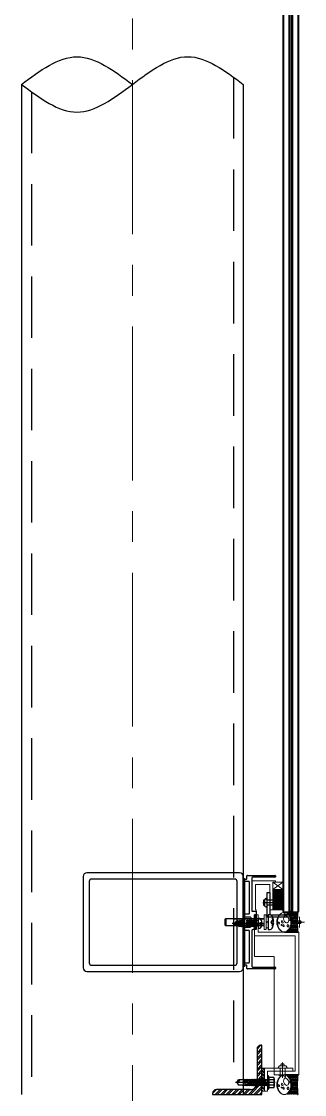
# Model space of a CAD drawing. Header units: millimetres. Extents: x -5285 to 713586, y 0 to 59400.
# Drawn here: x 513016 to 514164, y 14813 to 19171 of the extents above; entities that cross this region are included whole.
import ezdxf

# ---------------------------------------------------------------- set-up
doc = ezdxf.new("R2010")
doc.units = ezdxf.units.MM
doc.header["$LTSCALE"] = 1000
for name, pattern in [('CENTER', [2, 1.25, -0.25, 0.25, -0.25]), ('DASH1DOT', [18.5, 12, -3, 0.5, -3]), ('DASHED', [0.75, 0.5, -0.25]), ('DIVIDE2', [15.875, 6.35, -3.175, 0, -3.175, 0, -3.175])]:
    doc.linetypes.add(name, pattern=pattern)
doc.layers.get('0').update_dxf_attribs({"lineweight": 15})
for name, color, linetype in [('0-XREF', 2, 'Continuous'), ('03', 3, 'Continuous'), ('0DIM', 8, 'Continuous'), ('1', 1, 'Continuous'), ('2', 2, 'Continuous'), ('A-THIN', 52, 'Continuous'), ('CENTER', 1, 'DASH1DOT'), ('EXTRU', 31, 'Continuous'), ('FASTENER', 201, 'Continuous'), ('glass', 143, 'Continuous'), ('INTE_THIN', 2, 'Continuous'), ('JD', 7, 'Continuous'), ('L18', 6, 'Continuous'), ('M_Prof', 2, 'Continuous'), ('parts', 7, 'Continuous'), ('USER', 7, 'Continuous'), ('单点长线', 4, 'CENTER'), ('埋件', 1, 'Continuous')]:
    doc.layers.add(name, color=color, linetype=linetype)
for name, color, linetype, lineweight in [('BEAM', 161, 'Continuous', 30), ('BL2', 60, 'Continuous', 30), ('cg云线', 1, 'Continuous', 15), ('Dim', 7, 'Continuous', 15), ('TD-Dash', 9, 'DASHED', 30), ('TD-DOTE', 252, 'CENTER', 15)]:
    doc.layers.add(name, color=color, linetype=linetype, lineweight=lineweight)
doc.layers.add('TD-HATCH', color=98, linetype='Continuous', lineweight=15, transparency=0.4)

# ---------------------------------------------------------------- blocks, each defined once
blk = doc.blocks.new('*U97')
at = {"layer": '0DIM', "color": 15, "linetype": 'ByBlock'}
blk.add_lwpolyline([(-1.4, 2.04), (-2.04, 2.04), (-2.04, -1.96), (-1.4, -1.96)], close=True, dxfattribs=at)
blk.add_lwpolyline([(-0.2, 3.64), (-1.4, 2.44), (-1.4, -2.44), (-0.2, -3.56), (-0.12, -3.56), (1, -2.44), (1, 2.44), (-0.12, 3.64), (-0.2, 3.64)], dxfattribs=at)
at = {"layer": '1', "color": 1, "linetype": 'DIVIDE2'}
blk.add_line((7.4, 0), (-2.58, 0), dxfattribs=at)
at = {"layer": '2', "color": 15, "linetype": 'DASHED', "ltscale": 5}
for p, q in [((5.5, 2), (1, 2)), ((5.5, -2), (1, -2))]:
    blk.add_line(p, q, dxfattribs=at)
at = {"layer": '2', "color": 15, "linetype": 'Continuous'}
for p, q in [((5.5, 4), (5.9, 4)), ((5.5, 4), (5.5, -4)), ((6.7, 3.2), (6.7, -3.2)), ((5.9, -4), (5.5, -4))]:
    blk.add_line(p, q, dxfattribs=at)
for centre, start, end in [((5.88, 3.18), 1.39718, 88.60282), ((5.88, -3.18), 271.39715, 358.60279)]:
    blk.add_arc(centre, 0.82, start, end, dxfattribs=at)

msp = doc.modelspace()

# ---------------------------------------------------------------- hatches: boundary and pattern name
h = msp.add_hatch()
h.set_pattern_fill('ANSI37', color=150, scale=8, style=0)
h.set_pattern_definition([(45, (-293177.5017, 20629.6662), (-0.7071067812, 0.7071067812), []), (135, (-293177.5017, 20629.6662), (-0.7071067812, -0.7071067812), [])])
h.paths.add_polyline_path([(514075.9, 15562.9), (514035.9, 15562.9), (514035.9, 15645.4), (514075.9, 15645.4), (514075.9, 15565.4)])
h = msp.add_hatch()
h.set_pattern_fill('DOTS', color=4, scale=0.5, angle=180, style=0)
h.set_pattern_definition([(270, (511299.022, 42219.9552), (-2.38125, -2.11666667), [0, -4.23333333])])
edge = h.paths.add_edge_path()
edge.add_line((514115.8, 15472.9), (514088.5, 15472.9))
edge.add_line((514088.5, 15472.9), (514088.5, 15474.1))
edge.add_ellipse((514081.9, 15512.9), major_axis=(0, 40), ratio=0.680088, start_angle=193.9006, end_angle=348.9569)
edge.add_line((514087.1, 15552.2), (514087.1, 15552.9))
edge.add_line((514087.1, 15552.9), (514115.8, 15552.9))
edge.add_line((514115.8, 15552.9), (514133.8, 15552.9))
edge.add_line((514133.8, 15552.9), (514136.8, 15558.3))
edge.add_line((514136.8, 15558.3), (514136.8, 15558.3))
edge.add_ellipse((514318.7, 15512.9), major_axis=(0, 326.6), ratio=0.5625, start_angle=82.0202, end_angle=97.9798)
edge.add_line((514136.8, 15467.6), (514133.8, 15472.9))
edge.add_line((514133.8, 15472.9), (514115.8, 15472.9))
h = msp.add_hatch()
h.set_pattern_fill('HONEY', color=4, scale=0.5, style=0)
h.set_pattern_definition([(90, (507989.1178, 10528.1433), (4.124445, 12.7), [8.466667, -16.933333]), (314.25358, (507989.118, 10528.143), (4.1244465, -12.6999985), [5.910344, -11.820688]), (45.74642, (507989.118, 10528.143), (8.2488915, 1.5e-06), [-11.820688, 5.910344])])
edge = h.paths.add_edge_path()
edge.add_ellipse((514081.9, 15512.9), major_axis=(0, 40), ratio=0.680088, start_angle=-90, end_angle=270, ccw=False)
h = msp.add_hatch()
h.set_pattern_fill('HONEY', color=4, scale=0.5, style=0)
h.set_pattern_definition([(90, (507989.1178, 9868.141), (4.124445, 12.7), [8.466667, -16.933333]), (314.25358, (507989.118, 9868.141), (4.1244465, -12.6999985), [5.910344, -11.820688]), (45.74642, (507989.118, 9868.141), (8.2488915, 1.5e-06), [-11.820688, 5.910344])])
edge = h.paths.add_edge_path()
edge.add_ellipse((514081.9, 14852.9), major_axis=(0, 40), ratio=0.680088, start_angle=-90, end_angle=270, ccw=False)
h = msp.add_hatch()
h.set_pattern_fill('DOTS', color=4, scale=0.5, angle=180, style=0)
h.set_pattern_definition([(270, (511299.022, 41559.953), (-2.38125, -2.11666667), [0, -4.23333333])])
edge = h.paths.add_edge_path()
edge.add_line((514115.8, 14812.9), (514088.5, 14812.9))
edge.add_line((514088.5, 14812.9), (514088.5, 14814.1))
edge.add_ellipse((514081.9, 14852.9), major_axis=(0, 40), ratio=0.680088, start_angle=193.9006, end_angle=348.9569)
edge.add_line((514087.1, 14892.2), (514087.1, 14892.9))
edge.add_line((514087.1, 14892.9), (514115.8, 14892.9))
edge.add_line((514115.8, 14892.9), (514133.8, 14892.9))
edge.add_line((514133.8, 14892.9), (514136.8, 14898.3))
edge.add_line((514136.8, 14898.3), (514136.8, 14898.3))
edge.add_ellipse((514318.7, 14852.9), major_axis=(0, 326.6), ratio=0.5625, start_angle=82.0202, end_angle=97.9798)
edge.add_line((514136.8, 14807.6), (514133.8, 14812.9))
edge.add_line((514133.8, 14812.9), (514115.8, 14812.9))
at = {"layer": '03'}
h = msp.add_hatch(dxfattribs=at)
h.set_pattern_fill('ANSI37', color=256, scale=2, angle=270, style=0)
h.set_pattern_definition([(315, (139824.382, 34756466.6144), (4.4901280605, 4.4901280605), []), (45, (139824.382, 34756466.6144), (-4.4901280605, 4.4901280605), [])])
h.paths.add_polyline_path([(513920.9, 15332.5), (513915.9, 15332.5), (513915.9, 15690), (513920.9, 15690)])
at = {"layer": 'cg云线'}
h = msp.add_hatch(dxfattribs=at)
h.set_pattern_fill('ANSI32', color=3, angle=-180, style=0)
h.set_pattern_definition([(135, (3590228.704, -981321.436), (6.73519209, 6.73519209), []), (135, (3590224.214, -981321.436), (6.73519209, 6.73519209), [])])
h.paths.add_polyline_path([(513991.6, 14920.4), (514001.6, 14920.4), (514001.6, 14827), (513991.6, 14827)])
at = {"layer": 'TD-HATCH', "ltscale": 0.5}
h = msp.add_hatch(dxfattribs=at)
h.set_pattern_fill('STEEL', color=256, scale=5)
h.set_pattern_definition([(45, (-1946549.797, -297334.912), (-11.22532015, 11.22532015), []), (45, (-1946549.797, -297326.975), (-11.22532015, 11.22532015), [])])
edge = h.paths.add_edge_path()
edge.add_arc((513806.6, 14817.9), 15, 90, 180)
edge.add_line((513791.6, 14817.9), (513791.6, 14812.9))
edge.add_line((513791.6, 14812.9), (513991.6, 14812.9))
edge.add_line((513991.6, 14812.9), (513991.6, 15012.9))
edge.add_line((513991.6, 15012.9), (513986.6, 15012.9))
edge.add_arc((513986.6, 14997.9), 15, 90, 180)
edge.add_line((513971.6, 14997.9), (513971.6, 14860.4))
edge.add_arc((513944.1, 14860.4), 27.5, -90, 0, ccw=False)
edge.add_line((513944.1, 14832.9), (513806.6, 14832.9))
at = {"layer": '埋件'}
h = msp.add_hatch(dxfattribs=at)
h.set_pattern_fill('ANSI37', color=3, scale=50, angle=90, style=0)
h.set_pattern_definition([(135, (381156.4234, -1461124.349), (-4.419417382, -4.419417382), []), (225, (381156.4234, -1461124.349), (4.419417382, -4.419417382), [])])
h.paths.add_polyline_path([(513960.9, 15482.9), (513960.9, 15542.9), (513968.4, 15542.9), (513968.4, 15482.9)])

# ---------------------------------------------------------------- linework, layer by layer
at = {"color": 3, "linetype": 'Continuous', "ltscale": 6}
for p, q in [((514080.9, 15552.9), (514080.9, 31231.5)), ((514101.1, 15552.9), (514101.1, 31231.5)), ((514116.6, 15552.9), (514116.6, 31231.5)), ((514136.8, 15552.9), (514136.8, 31231.5))]:
    msp.add_line(p, q, dxfattribs=at)
at = {"color": 16}
for p, q in [((513950.9, 15680.4), (514045.9, 15680.4)), ((513950.9, 15562.9), (513950.9, 15680.4)), ((514023.4, 15665.4), (513965.9, 15665.4)), ((513965.9, 15665.4), (513965.9, 15562.9)), ((514023.4, 15562.9), (514023.4, 15665.4)), ((514035.9, 15675.4), (514035.9, 15562.9)), ((514045.9, 15675.4), (514035.9, 15675.4)), ((514045.9, 15680.4), (514045.9, 15675.4)), ((513968.4, 15557.9), (513955.9, 15557.9)), ((513965.9, 15562.9), (513968.4, 15562.9)), ((513968.4, 15562.9), (513968.4, 15557.9)), ((514035.9, 15562.9), (514023.4, 15562.9))]:
    msp.add_line(p, q, dxfattribs=at)
at = {"color": 2}
for p, q in [((514075.9, 15675.4), (514035.9, 15675.4)), ((514035.9, 15675.4), (514035.9, 15645.4)), ((514035.9, 15675.4), (514075.9, 15645.4)), ((514075.9, 15675.4), (514035.9, 15645.4)), ((514035.9, 15562.9), (514035.9, 15645.4)), ((514035.9, 15645.4), (514075.9, 15645.4)), ((514035.9, 15645.4), (514075.9, 15645.4)), ((514075.9, 15645.4), (514075.9, 15675.4)), ((514075.9, 15645.4), (514075.9, 15565.4)), ((514075.9, 15562.9), (514035.9, 15562.9)), ((514075.9, 15565.4), (514075.9, 15562.9))]:
    msp.add_line(p, q, dxfattribs=at)
at = {"linetype": 'Continuous', "ltscale": 6}
msp.add_line((514111.6, 15557.9), (514105.9, 15557.9), dxfattribs=at)
at = {"color": 252}
for p, q in [((513906, 15497.4), (513908.7, 15518.4)), ((513913.9, 15497.4), (513916.6, 15518.4))]:
    msp.add_line(p, q, dxfattribs=at)
at = {"color": 2, "linetype": 'Continuous', "ltscale": 6}
for p, q in [((513960.9, 15542.9), (513975.9, 15542.9)), ((513960.9, 15457.9), (513960.9, 15542.9)), ((513975.9, 15542.9), (513975.9, 15472.9)), ((513975.9, 15472.9), (514141.6, 15472.9)), ((514141.6, 15472.9), (514141.6, 14892.9)), ((514126.6, 15457.9), (513960.9, 15457.9)), ((513960.9, 15372.9), (513960.9, 15457.9)), ((514126.6, 14907.9), (514126.6, 15457.9)), ((514041.6, 15372.9), (513960.9, 15372.9)), ((514041.6, 14892.9), (514041.6, 15372.9)), ((514041.6, 14907.9), (514126.6, 14907.9)), ((514141.6, 14892.9), (514041.6, 14892.9))]:
    msp.add_line(p, q, dxfattribs=at)
at = {"color": 1}
for p, q in [((514000.9, 15542.9), (514008.9, 15542.9)), ((514000.9, 15512.9), (514000.9, 15542.9)), ((514008.9, 15542.9), (514008.9, 15482.9)), ((514008.9, 15536.1), (514016.9, 15536.1)), ((514008.9, 15489.6), (514008.9, 15536.1)), ((514008.9, 15517.3), (514016.9, 15513.6)), ((514000.9, 15482.9), (514000.9, 15512.9)), ((514008.9, 15482.9), (514000.9, 15482.9)), ((514008.9, 15512.9), (514016.9, 15509.2)), ((514016.9, 15489.6), (514008.9, 15489.6))]:
    msp.add_line(p, q, dxfattribs=at)
at = {"color": 4, "linetype": 'Continuous'}
for p, q in [((514062.6, 14929.6), (514057.1, 14923.3)), ((514057.1, 14923.3), (514060.4, 14920.4)), ((514090.4, 14920.4), (514060.4, 14920.4)), ((514075.4, 14929.6), (514062.6, 14929.6)), ((514065.4, 14920.4), (514065.4, 14892.9)), ((514088.2, 14929.6), (514075.4, 14929.6)), ((514085.4, 14920.4), (514085.4, 14892.9)), ((514093.7, 14923.3), (514088.2, 14929.6)), ((514090.4, 14920.4), (514093.7, 14923.3)), ((514094.5, 14892.9), (514056.3, 14892.9))]:
    msp.add_line(p, q, dxfattribs=at)
at = {"color": 4, "linetype": 'CENTER', "ltscale": 1.5}
msp.add_line((514075.4, 14942.4), (514075.4, 14881.4), dxfattribs=at)
at = {"elevation": -77250}
msp.add_lwpolyline([(514082.1, 15553), (514126.1, 15552.9), (514126.1, 15542.9), (514082.1, 15543)], close=True, dxfattribs=at)
msp.add_lwpolyline([(514126.1, 15552.9), (514082.1, 15543), (514082.1, 15552.9), (514126.1, 15542.9)], dxfattribs=at)
at = {"color": 16}
msp.add_ellipse((513955.9, 15562.9), major_axis=(-5, 0), ratio=1, start_param=0, end_param=1.570796, dxfattribs=at)
at = {"color": 4, "extrusion": (0, 0, -1)}
for centre in [(514081.9, 15512.9), (514081.9, 14852.9)]:
    msp.add_ellipse(centre, major_axis=(0, 40), ratio=0.680088, start_param=1.570796326795273, end_param=7.853981633974859, dxfattribs=at)
at = {"color": 4}
for centre, major_axis, start_param, end_param in [((514075.4, 14931.5), (-7.01, 0), 2.864616, 6.560162), ((514075.4, 14928), (-39.9, 0), 1.071387, 2.070206), ((514075.4, 14877.8), (-11.4, 0), -1.976872, -1.164721)]:
    msp.add_ellipse(centre, major_axis=major_axis, ratio=1, start_param=start_param, end_param=end_param, dxfattribs=at)
at = {"layer": '0-XREF', "color": 4, "elevation": -77250}
msp.add_lwpolyline([(514023.4, 15633), (514023.4, 15543), (514126.1, 15542.9), (514126.1, 15532.9), (514023.4, 15533), (514013.4, 15533), (514013.4, 15633)], close=True, dxfattribs=at)
at = {"layer": '03'}
for p, q in [((513915.9, 15690), (513920.9, 15690)), ((513915.9, 15332.5), (513915.9, 15690)), ((513920.9, 15690), (513920.9, 15332.5)), ((513920.9, 15332.5), (513915.9, 15332.5))]:
    msp.add_line(p, q, dxfattribs=at)
at = {"layer": 'A-THIN'}
for p, q in [((514143.3, 15519.7), (514143.3, 15506.1)), ((514136.5, 15512.9), (514150.1, 15512.9))]:
    msp.add_line(p, q, dxfattribs=at)
msp.add_ellipse((514143.3, 15512.9), major_axis=(0, -6.79), ratio=1, start_param=-4.712389, end_param=1.570796, dxfattribs=at)
at = {"layer": 'BEAM', "ltscale": 0.5}
for p, q in [((513015.9, 18915), (513015.9, 14812.9)), ((513915.9, 18915), (513915.9, 14812.9))]:
    msp.add_line(p, q, dxfattribs=at)
at = {"layer": 'BL2', "ltscale": 0.5}
for p, q in [((513265.9, 15697.9), (513265.9, 15327.9)), ((513900.9, 15712.9), (513280.9, 15712.9)), ((513880.9, 15687.9), (513300.9, 15687.9)), ((513915.9, 15327.9), (513915.9, 15697.9)), ((513290.9, 15677.9), (513290.9, 15347.9)), ((513890.9, 15347.9), (513890.9, 15677.9)), ((513280.9, 15312.9), (513900.9, 15312.9)), ((513300.9, 15337.9), (513880.9, 15337.9)), ((513971.6, 14997.9), (513971.6, 14860.4)), ((513991.6, 15012.9), (513986.6, 15012.9)), ((513991.6, 14812.9), (513991.6, 15012.9)), ((513791.6, 14817.9), (513791.6, 14812.9)), ((513944.1, 14832.9), (513806.6, 14832.9)), ((513791.6, 14812.9), (513991.6, 14812.9))]:
    msp.add_line(p, q, dxfattribs=at)
at = {"layer": 'BL2'}
for centre, major_axis, start_param, end_param in [((513280.9, 15697.9), (-15, 0), -1.570796, 0), ((513300.9, 15677.9), (-10, 0), -1.570796, 0), ((513880.9, 15677.9), (-10, 0), -3.141593, -1.570796), ((513900.9, 15697.9), (-15, 0), -3.141593, -1.570796), ((513300.9, 15347.9), (-10, 0), 0, 1.570796), ((513880.9, 15347.9), (-10, 0), 1.570796, 3.141593), ((513280.9, 15327.9), (-15, 0), 0, 1.570796), ((513900.9, 15327.9), (-15, 0), 1.570796, 3.141593), ((513986.6, 14997.9), (-15, 0), -1.570796, 0), ((513944.1, 14860.4), (-27.5, 0), 1.570796, 3.141593), ((513806.6, 14817.9), (-15, 0), -1.570796, 0)]:
    msp.add_ellipse(centre, major_axis=major_axis, ratio=1, start_param=start_param, end_param=end_param, dxfattribs=at)
at = {"layer": 'CENTER', "ltscale": 2}
msp.add_line((514001.5, 15507.9), (513870.8, 15507.9), dxfattribs=at)
at = {"layer": 'cg云线', "color": 3}
for p, q in [((513991.6, 14827), (513991.6, 14920.4)), ((513991.6, 14920.4), (514001.6, 14920.4)), ((514001.6, 14920.4), (514001.6, 14827)), ((514001.6, 14827), (513991.6, 14827))]:
    msp.add_line(p, q, dxfattribs=at)
at = {"layer": 'Dim', "color": 51, "linetype": 'CENTER'}
for p, q in [((514143.3, 15533.9), (514143.3, 15491.9)), ((514164.3, 15512.9), (514122.3, 15512.9))]:
    msp.add_line(p, q, dxfattribs=at)
at = {"layer": 'Dim', "color": 2}
for p, q in [((514116.6, 14920.4), (514001.6, 14920.4)), ((514001.6, 14920.4), (514001.6, 14827)), ((514014.1, 14907.9), (514116.6, 14907.9)), ((514014.1, 14827), (514014.1, 14907.9)), ((514116.6, 14907.9), (514116.6, 14920.4)), ((514001.6, 14827), (514014.1, 14827))]:
    msp.add_line(p, q, dxfattribs=at)
at = {"layer": 'Dim'}
for centre, major_axis, ratio, start_param, end_param in [((514082.4, 15512.8), (-0.3, 39.7), 0.76618, 1.55829929642181, 7.841484603601396), ((514059.7, 15509.1), (-1.13, 3.95), 0.642962, 0.8355752313224261, 7.118760538502013), ((514073.8, 15513.9), (-1.4, 4.87), 0.642962, 0.8355752313146847, 7.118760538494271), ((514089.8, 15524.7), (-4.2, 14.5), 0.642962, 0.8355752313376241, 7.11876053851721), ((514085.8, 15545.1), (-0.54, 1.87), 0.642962, 0.8355752313015414, 7.118760538481128), ((514105, 15523.2), (-1.13, 3.95), 0.642962, 0.8355752313224261, 7.118760538502013), ((514070.7, 15501.4), (-0.54, 1.87), 0.642962, 0.8355752312850315, 7.118760538464618), ((514079.3, 15498.8), (-1.21, 4.2), 0.642962, 0.8355752313385167, 7.118760538518103), ((514097.1, 15498), (-1.4, 4.87), 0.642962, 0.8355752313335048, 7.118760538513091), ((514082.4, 14852.8), (-0.3, 39.7), 0.76618, 1.55829929642181, 7.841484603601396), ((514089.8, 14864.7), (-4.2, 14.5), 0.642962, 0.8355752313376241, 7.11876053851721), ((514085.8, 14885.1), (-0.54, 1.87), 0.642962, 0.8355752313015414, 7.118760538481128), ((514105, 14863.2), (-1.13, 3.95), 0.642962, 0.8355752313224261, 7.118760538502013), ((514059.7, 14849.1), (-1.13, 3.95), 0.642962, 0.8355752313224261, 7.118760538502013), ((514070.7, 14841.4), (-0.54, 1.87), 0.642962, 0.8355752312850315, 7.118760538464618), ((514073.8, 14853.9), (-1.4, 4.87), 0.642962, 0.8355752313146847, 7.118760538494271), ((514079.3, 14838.8), (-1.21, 4.2), 0.642962, 0.8355752313385167, 7.118760538518103), ((514097.1, 14838), (-1.4, 4.87), 0.642962, 0.8355752313335048, 7.118760538513091)]:
    msp.add_ellipse(centre, major_axis=major_axis, ratio=ratio, start_param=start_param, end_param=end_param, dxfattribs=at)
at = {"layer": 'EXTRU', "color": 16}
for p, q in [((513923.4, 15687.9), (513928.4, 15687.9)), ((513930.9, 15690.4), (513930.9, 15700.4)), ((513933.4, 15702.9), (514044.4, 15702.9)), ((513950.9, 15692.9), (513950.9, 15557.9)), ((514044.4, 15695.4), (513953.4, 15695.4)), ((514045.9, 15701.4), (514045.9, 15696.9)), ((513920.9, 15680.4), (513920.9, 15685.4)), ((513938.4, 15677.9), (513923.4, 15677.9)), ((513940.9, 15549.1), (513940.9, 15675.4)), ((513950.9, 15557.9), (513968.4, 15557.9)), ((513968.4, 15557.9), (513968.4, 15542.9)), ((513920.9, 15535.4), (513920.9, 15544.1)), ((513923.4, 15546.6), (513938.4, 15546.6)), ((513943.4, 15532.9), (513923.4, 15532.9)), ((513948.4, 15497.9), (513948.4, 15527.9)), ((513960.2, 15514.3), (513959.8, 15514)), ((513968.4, 15542.9), (513960.9, 15542.9)), ((513960.9, 15542.9), (513960.9, 15516.1)), ((513920.9, 15481.6), (513920.9, 15490.4)), ((513923.4, 15492.9), (513943.4, 15492.9)), ((513938.4, 15479.1), (513923.4, 15479.1)), ((513940.9, 15350.4), (513940.9, 15476.6)), ((513950.9, 15477.9), (513950.9, 15332.9)), ((513958.4, 15482.9), (513955.9, 15482.9)), ((513959.8, 15511.8), (513960.2, 15511.5)), ((513960.9, 15509.7), (513960.9, 15485.4)), ((513920.9, 15340.4), (513920.9, 15345.4)), ((513923.4, 15347.9), (513938.4, 15347.9)), ((513928.4, 15337.9), (513923.4, 15337.9)), ((513930.9, 15325.4), (513930.9, 15335.4)), ((514044.4, 15322.9), (513933.4, 15322.9)), ((513953.4, 15330.4), (514044.4, 15330.4)), ((514045.9, 15328.9), (514045.9, 15324.4))]:
    msp.add_line(p, q, dxfattribs=at)
for centre, major_axis, start_param, end_param in [((513923.4, 15685.4), (-2.5, 0), -1.570796, 0), ((513928.4, 15690.4), (-2.5, 0), 1.570796, 3.141593), ((513933.4, 15700.4), (-2.5, 0), -1.570796, 0), ((513953.4, 15692.9), (-2.5, 0), -1.570796, 0), ((514044.4, 15701.4), (-1.5, 0), -3.141593, -1.570796), ((514044.4, 15696.9), (-1.5, 0), 1.570796, 3.141593), ((513923.4, 15680.4), (-2.5, 0), 0, 1.570796), ((513938.4, 15675.4), (-2.5, 0), -3.141593, -1.570796), ((513923.4, 15544.1), (-2.5, 0), -1.570796, 0), ((513923.4, 15535.4), (-2.5, 0), 0, 1.570796), ((513938.4, 15549.1), (-2.5, 0), 1.570796, 3.141593), ((513943.4, 15527.9), (-5, 0), -3.141593, -1.570796), ((513960.9, 15512.9), (-1.5, 0), -0.785398, 0.785398), ((513958.4, 15516.1), (-2.5, 0), 2.356194, 3.141593), ((513923.4, 15490.4), (-2.5, 0), -1.570796, 0), ((513923.4, 15481.6), (-2.5, 0), 0, 1.570796), ((513938.4, 15476.6), (-2.5, 0), -3.141593, -1.570796), ((513943.4, 15497.9), (-5, 0), 1.570796, 3.141593), ((513955.9, 15477.9), (-5, 0), -1.570796, 0), ((513958.4, 15485.4), (-2.5, 0), 1.570796, 3.141593), ((513958.4, 15509.7), (-2.5, 0), -3.141593, -2.356194), ((513923.4, 15345.4), (-2.5, 0), -1.570796, 0), ((513923.4, 15340.4), (-2.5, 0), 0, 1.570796), ((513938.4, 15350.4), (-2.5, 0), 1.570796, 3.141593), ((513928.4, 15335.4), (-2.5, 0), -3.141593, -1.570796), ((513933.4, 15325.4), (-2.5, 0), 0, 1.570796), ((513953.4, 15332.9), (-2.5, 0), 0, 1.570796), ((514044.4, 15328.9), (-1.5, 0), -3.141593, -1.570796), ((514044.4, 15324.4), (-1.5, 0), 1.570796, 3.141593)]:
    msp.add_ellipse(centre, major_axis=major_axis, ratio=1, start_param=start_param, end_param=end_param, dxfattribs=at)
at = {"layer": 'FASTENER', "color": 1, "ltscale": 2}
msp.add_line((514016.9, 15536.1), (514016.9, 15489.6), dxfattribs=at)
at = {"layer": 'glass', "color": 0}
for p, q in [((514075.9, 31231.5), (514075.9, 15557.9)), ((514105.9, 15557.9), (514105.9, 31231.5)), ((514111.6, 31231.5), (514111.6, 15557.9)), ((514141.6, 15557.9), (514141.6, 31231.5)), ((514075.9, 15557.9), (514080.9, 15552.9)), ((514101.1, 15552.9), (514105.9, 15557.9)), ((514111.6, 15557.9), (514116.6, 15552.9)), ((514136.8, 15552.9), (514141.6, 15557.9)), ((514080.9, 15552.9), (514101.1, 15552.9)), ((514116.6, 15552.9), (514136.8, 15552.9))]:
    msp.add_line(p, q, dxfattribs=at)
at = {"layer": 'INTE_THIN', "color": 1, "linetype": 'DASHED', "ltscale": 0.25}
for p, q in [((514000.9, 15525.2), (513841.9, 15525.2)), ((514000.9, 15500.6), (513841.9, 15500.6))]:
    msp.add_line(p, q, dxfattribs=at)
at = {"layer": 'JD', "color": 1}
for p, q in [((513841.9, 15525.2), (513844.6, 15527.9)), ((513841.9, 15500.6), (513841.9, 15525.2)), ((513844.6, 15527.9), (514000.9, 15527.9)), ((513844.6, 15527.9), (513844.6, 15497.9)), ((513844.6, 15497.9), (513841.9, 15500.6)), ((514000.9, 15497.9), (513844.6, 15497.9))]:
    msp.add_line(p, q, dxfattribs=at)
at = {"layer": 'JD', "color": 3}
for p, q in [((514016.9, 15542.9), (514016.9, 15482.9)), ((514024.5, 15542.9), (514016.9, 15542.9)), ((514028.7, 15514.8), (514028.7, 15512.9)), ((514032.8, 15517.8), (514031.7, 15517.8)), ((514033.5, 15526.1), (514035.4, 15522.1)), ((514036.8, 15508.9), (514036.8, 15516.9)), ((514036.8, 15516.9), (514039.7, 15516.9)), ((514016.9, 15482.9), (514024.5, 15482.9)), ((514028.7, 15511), (514028.7, 15512.9)), ((514032.8, 15508), (514031.7, 15508)), ((514033.5, 15499.7), (514035.4, 15503.6)), ((514039.7, 15508.9), (514036.8, 15508.9))]:
    msp.add_line(p, q, dxfattribs=at)
for centre, major_axis, start_param, end_param in [((514024.5, 15532.9), (-10, 0), -2.617994, -1.570796), ((514031.7, 15514.8), (-3, 0), -1.570796, 0), ((514032.8, 15520.8), (-3, 0), 1.570796, 3.599573), ((514036.2, 15527.5), (-3, 0), -1.759754, 0.45798), ((513989.9, 15512.9), (-50, 0), -3.061507, -2.617994), ((514024.5, 15492.9), (-10, 0), 1.570796, 2.617994), ((514031.7, 15511), (-3, 0), 0, 1.570796), ((514032.8, 15505), (-3, 0), 2.683612, 4.712389), ((514036.2, 15498.3), (-3, 0), -0.45798, 1.759754), ((513989.9, 15512.9), (-50, 0), 2.617994, 3.061507)]:
    msp.add_ellipse(centre, major_axis=major_axis, ratio=1, start_param=start_param, end_param=end_param, dxfattribs=at)
at = {"layer": 'L18', "color": 3}
for p, q in [((513889.1, 14861.6), (513897.1, 14872)), ((513889.1, 14861.6), (513917.8, 14865.1)), ((513890, 14861.9), (513889.1, 14861.6)), ((513889.1, 14861.6), (513897.1, 14851.1)), ((513890.5, 14862), (513890, 14861.9)), ((513890.9, 14862.2), (513890.5, 14862)), ((513891.3, 14862.4), (513890.9, 14862.2)), ((513891.7, 14862.6), (513891.3, 14862.4)), ((513892.1, 14862.8), (513891.7, 14862.6)), ((513892.5, 14863), (513892.1, 14862.8)), ((513892.9, 14863.2), (513892.5, 14863)), ((513893.3, 14863.5), (513892.9, 14863.2)), ((513893.7, 14863.7), (513893.3, 14863.5)), ((513894.1, 14863.9), (513893.7, 14863.7)), ((513894.5, 14864.2), (513894.1, 14863.9)), ((513894.9, 14864.4), (513894.5, 14864.2)), ((513895.3, 14864.7), (513894.9, 14864.4)), ((513895.6, 14865), (513895.3, 14864.7)), ((513896, 14865.3), (513895.6, 14865)), ((513896.3, 14865.6), (513896, 14865.3)), ((513896.7, 14865.9), (513896.3, 14865.6)), ((513897, 14866.2), (513896.7, 14865.9)), ((513897.4, 14866.5), (513897, 14866.2)), ((513921.3, 14872), (513897.1, 14872)), ((513897.7, 14866.8), (513897.4, 14866.5)), ((513898, 14867.2), (513897.7, 14866.8)), ((513898.3, 14867.5), (513898, 14867.2)), ((513898.6, 14867.9), (513898.3, 14867.5)), ((513899, 14868.4), (513898.6, 14867.9)), ((513899.1, 14868.6), (513899, 14868.4)), ((513899.3, 14868.8), (513899.1, 14868.6)), ((513899.5, 14869.1), (513899.3, 14868.8)), ((513899.6, 14869.3), (513899.5, 14869.1)), ((513899.8, 14869.5), (513899.6, 14869.3)), ((513900, 14869.8), (513899.8, 14869.5)), ((513900.1, 14870), (513900, 14869.8)), ((513900.3, 14870.3), (513900.1, 14870)), ((513900.4, 14870.9), (513900.3, 14870.3)), ((513900.5, 14871.2), (513900.4, 14870.9)), ((513900.7, 14871.4), (513900.5, 14871.2)), ((513900.8, 14871.7), (513900.7, 14871.4)), ((513900.9, 14872), (513900.8, 14871.7)), ((513900.9, 14872), (513900.9, 14872)), ((513917.8, 14865.1), (513931.4, 14865.1)), ((513919.1, 14861.6), (513927.1, 14872)), ((513919.1, 14861.6), (513947.8, 14865.1)), ((513920, 14861.9), (513919.1, 14861.6)), ((513919.1, 14861.6), (513927.1, 14851.1)), ((513920.5, 14862), (513920, 14861.9)), ((513920.9, 14862.2), (513920.5, 14862)), ((513920.6, 14865.1), (513921.3, 14872)), ((513921.3, 14862.4), (513920.9, 14862.2)), ((513923.1, 14875.2), (513921.3, 14872)), ((513921.7, 14862.6), (513921.3, 14862.4)), ((513922.1, 14862.8), (513921.7, 14862.6)), ((513922.5, 14863), (513922.1, 14862.8)), ((513922.2, 14865.1), (513923.1, 14875.2)), ((513922.9, 14863.2), (513922.5, 14863)), ((513923.3, 14863.5), (513922.9, 14863.2)), ((513923.1, 14875.2), (513924.9, 14872)), ((513923.7, 14863.7), (513923.3, 14863.5)), ((513924.1, 14863.9), (513923.7, 14863.7)), ((513924.1, 14865.1), (513924.9, 14872)), ((513924.5, 14864.2), (513924.1, 14863.9)), ((513924.9, 14864.4), (513924.5, 14864.2)), ((513924.9, 14872), (513930.3, 14872)), ((513925.3, 14864.7), (513924.9, 14864.4)), ((513925.6, 14865), (513925.3, 14864.7)), ((513926, 14865.3), (513925.6, 14865)), ((513926.3, 14865.6), (513926, 14865.3)), ((513926.7, 14865.9), (513926.3, 14865.6)), ((513927, 14866.2), (513926.7, 14865.9)), ((513927.4, 14866.5), (513927, 14866.2)), ((513951.3, 14872), (513927.1, 14872)), ((513927.7, 14866.8), (513927.4, 14866.5)), ((513928, 14867.2), (513927.7, 14866.8)), ((513928.3, 14867.5), (513928, 14867.2)), ((513928.6, 14867.9), (513928.3, 14867.5)), ((513929, 14868.4), (513928.6, 14867.9)), ((513929.1, 14868.6), (513929, 14868.4)), ((513929.3, 14868.8), (513929.1, 14868.6)), ((513929.5, 14869.1), (513929.3, 14868.8)), ((513929.6, 14869.3), (513929.5, 14869.1)), ((513929.6, 14865.1), (513930.3, 14872)), ((513929.8, 14869.5), (513929.6, 14869.3)), ((513930, 14869.8), (513929.8, 14869.5)), ((513930.1, 14870), (513930, 14869.8)), ((513930.3, 14870.3), (513930.1, 14870)), ((513932.1, 14875.2), (513930.3, 14872)), ((513930.4, 14870.9), (513930.3, 14870.3)), ((513930.5, 14871.2), (513930.4, 14870.9)), ((513930.7, 14871.4), (513930.5, 14871.2)), ((513930.8, 14871.7), (513930.7, 14871.4)), ((513930.9, 14872), (513930.8, 14871.7)), ((513930.9, 14872), (513930.9, 14872)), ((513931.2, 14865.1), (513932.1, 14875.2)), ((513932.1, 14875.2), (513933.9, 14872)), ((513932.9, 14863.7), (513933.9, 14872)), ((513933.9, 14872), (513939.3, 14872)), ((513936.8, 14851.1), (513939.3, 14872)), ((513938.6, 14847.9), (513941.1, 14875.2)), ((513941.1, 14875.2), (513939.3, 14872)), ((513940.4, 14851.1), (513942.9, 14872)), ((513941.1, 14875.2), (513942.9, 14872)), ((513942.9, 14872), (513948.3, 14872)), ((513945.8, 14851.1), (513948.3, 14872)), ((513947.6, 14847.9), (513950.1, 14875.2)), ((513947.8, 14865.1), (513961.4, 14865.1)), ((513950.1, 14875.2), (513948.3, 14872)), ((513949.4, 14851.1), (513951.9, 14872)), ((513950.1, 14875.2), (513951.9, 14872)), ((513950.6, 14865.1), (513951.3, 14872)), ((513953.1, 14875.2), (513951.3, 14872)), ((513951.9, 14872), (513957.3, 14872)), ((513952.2, 14865.1), (513953.1, 14875.2)), ((513953.1, 14875.2), (513954.9, 14872)), ((513954.1, 14865.1), (513954.9, 14872)), ((513954.8, 14851.1), (513957.3, 14872)), ((513954.9, 14872), (513960.3, 14872)), ((513956.6, 14847.9), (513959.1, 14875.2)), ((513959.1, 14875.2), (513957.3, 14872)), ((513958.4, 14851.1), (513960.9, 14872)), ((513959.1, 14875.2), (513960.9, 14872)), ((513959.6, 14865.1), (513960.3, 14872)), ((513962.1, 14875.2), (513960.3, 14872)), ((513960.9, 14872), (513966.3, 14872)), ((513961.2, 14865.1), (513962.1, 14875.2)), ((513962.1, 14875.2), (513963.9, 14872)), ((513962.9, 14863.7), (513963.9, 14872)), ((513963.8, 14851.1), (513966.3, 14872)), ((513963.9, 14872), (513969.3, 14872)), ((513965.6, 14847.9), (513968.1, 14875.2)), ((513968.1, 14875.2), (513966.3, 14872)), ((513966.8, 14851.1), (513969.3, 14872)), ((513967.4, 14851.1), (513969.9, 14872)), ((513968.1, 14875.2), (513969.9, 14872)), ((513968.6, 14847.9), (513971.1, 14875.2)), ((513971.1, 14875.2), (513969.3, 14872)), ((513969.9, 14872), (513975.3, 14872)), ((513970.4, 14851.1), (513972.9, 14872)), ((513971.1, 14875.2), (513972.9, 14872)), ((513972.8, 14851.1), (513975.3, 14872)), ((513972.9, 14872), (513978.3, 14872)), ((513974.6, 14847.9), (513977.1, 14875.2)), ((513977.1, 14875.2), (513975.3, 14872)), ((513975.8, 14851.1), (513978.3, 14872)), ((513976.4, 14851.1), (513978.9, 14872)), ((513977.1, 14875.2), (513978.9, 14872)), ((513977.6, 14847.9), (513980.1, 14875.2)), ((513980.1, 14875.2), (513978.3, 14872)), ((513978.9, 14872), (513984.3, 14872)), ((513979.4, 14851.1), (513981.9, 14872)), ((513980.1, 14875.2), (513981.9, 14872)), ((513981.8, 14851.1), (513984.3, 14872)), ((513981.9, 14872), (513987.3, 14872)), ((513983.6, 14847.9), (513986.1, 14875.2)), ((513986.1, 14875.2), (513984.3, 14872)), ((513984.8, 14851.1), (513987.3, 14872)), ((513985.4, 14851.1), (513987.9, 14872)), ((513986.1, 14875.2), (513987.9, 14872)), ((513986.6, 14847.9), (513989.1, 14875.2)), ((513989.1, 14875.2), (513987.3, 14872)), ((513987.9, 14872), (513993.3, 14872)), ((513988.4, 14851.1), (513990.9, 14872)), ((513989.1, 14875.2), (513990.9, 14872)), ((513990.8, 14851.1), (513993.3, 14872)), ((513990.9, 14872), (513996.3, 14872)), ((513992.6, 14847.9), (513995.1, 14875.2)), ((513995.1, 14875.2), (513993.3, 14872)), ((513993.8, 14851.1), (513996.3, 14872)), ((513994.4, 14851.1), (513996.9, 14872)), ((513995.1, 14875.2), (513996.9, 14872)), ((513995.6, 14847.9), (513998.1, 14875.2)), ((513998.1, 14875.2), (513996.3, 14872)), ((513996.9, 14872), (514002.3, 14872)), ((513997.4, 14851.1), (513999.9, 14872)), ((513998.1, 14875.2), (513999.9, 14872)), ((513999.8, 14851.1), (514002.3, 14872)), ((513999.9, 14872), (514005.3, 14872)), ((514001.6, 14847.9), (514004.1, 14875.2)), ((514004.1, 14875.2), (514002.3, 14872)), ((514002.8, 14851.1), (514005.3, 14872)), ((514003.4, 14851.1), (514005.9, 14872)), ((514004.1, 14875.2), (514005.9, 14872)), ((514004.6, 14847.9), (514007.1, 14875.2)), ((514007.1, 14875.2), (514005.3, 14872)), ((514005.9, 14872), (514013.1, 14872)), ((514006.4, 14851.1), (514008.9, 14872)), ((514007.1, 14875.2), (514008.9, 14872)), ((514008.9, 14872), (514013.1, 14872)), ((514011.9, 14861.6), (514009.8, 14859.4)), ((514010.6, 14847.9), (514011.9, 14861.6)), ((514011.9, 14861.6), (514013.3, 14859.2)), ((514014.1, 14889.1), (514014.1, 14834.1)), ((514016.9, 14889.1), (514014.1, 14889.1)), ((514016.9, 14889.1), (514014.1, 14889.1)), ((514014.1, 14889.1), (514014.1, 14834.1)), ((514018.4, 14887.6), (514020.1, 14882.4)), ((514018.4, 14887.6), (514018.4, 14835.6)), ((514018.4, 14887.6), (514018.4, 14835.6)), ((514018.4, 14887.6), (514020.1, 14882.4)), ((514018.4, 14873.8), (514020.1, 14872)), ((514018.4, 14873.8), (514020.1, 14872)), ((514020.1, 14882.4), (514020.1, 14840.7)), ((514039.4, 14882.4), (514020.1, 14882.4)), ((514039.4, 14882.4), (514020.1, 14882.4)), ((514020.1, 14882.4), (514020.1, 14840.7)), ((514039.4, 14872), (514020.1, 14872)), ((514039.4, 14872), (514020.1, 14872)), ((514041.4, 14877.2), (514041.4, 14845.9)), ((514041.4, 14877.2), (514041.4, 14845.9)), ((513913.1, 14851.1), (513897.1, 14851.1)), ((513931.5, 14853.9), (513913.1, 14851.1)), ((513913.1, 14851.1), (513918.8, 14851.1)), ((513918.8, 14851.1), (513919, 14852)), ((513920.6, 14847.9), (513918.8, 14851.1)), ((513920.6, 14847.9), (513921, 14852.4)), ((513920.6, 14847.9), (513922.4, 14851.1)), ((513922.4, 14851.1), (513922.6, 14852.6)), ((513922.4, 14851.1), (513927.8, 14851.1)), ((513943.1, 14851.1), (513927.1, 14851.1)), ((513927.8, 14851.1), (513928.2, 14853.4)), ((513929.6, 14847.9), (513927.8, 14851.1)), ((513929.6, 14847.9), (513930.2, 14853.7)), ((513929.6, 14847.9), (513931.4, 14851.1)), ((513931.4, 14851.1), (513932.1, 14856.3)), ((513931.4, 14851.1), (513936.8, 14851.1)), ((513938.6, 14847.9), (513936.8, 14851.1)), ((513938.6, 14847.9), (513940.4, 14851.1)), ((513940.4, 14851.1), (513945.8, 14851.1)), ((513961.5, 14853.9), (513943.1, 14851.1)), ((513943.1, 14851.1), (513948.8, 14851.1)), ((513947.6, 14847.9), (513945.8, 14851.1)), ((513947.6, 14847.9), (513949.4, 14851.1)), ((513948.8, 14851.1), (513949, 14852)), ((513950.6, 14847.9), (513948.8, 14851.1)), ((513949.4, 14851.1), (513954.8, 14851.1)), ((513950.6, 14847.9), (513951, 14852.4)), ((513950.6, 14847.9), (513952.4, 14851.1)), ((513952.4, 14851.1), (513952.6, 14852.6)), ((513952.4, 14851.1), (513957.8, 14851.1)), ((513956.6, 14847.9), (513954.8, 14851.1)), ((513956.6, 14847.9), (513958.4, 14851.1)), ((513957.8, 14851.1), (513958.2, 14853.4)), ((513959.6, 14847.9), (513957.8, 14851.1)), ((513958.4, 14851.1), (513963.8, 14851.1)), ((513959.6, 14847.9), (513960.2, 14853.7)), ((513959.6, 14847.9), (513961.4, 14851.1)), ((513961.4, 14851.1), (513962.1, 14856.3)), ((513961.4, 14851.1), (513966.8, 14851.1)), ((513965.6, 14847.9), (513963.8, 14851.1)), ((513965.6, 14847.9), (513967.4, 14851.1)), ((513968.6, 14847.9), (513966.8, 14851.1)), ((513967.4, 14851.1), (513972.8, 14851.1)), ((513968.6, 14847.9), (513970.4, 14851.1)), ((513970.4, 14851.1), (513975.8, 14851.1)), ((513974.6, 14847.9), (513972.8, 14851.1)), ((513974.6, 14847.9), (513976.4, 14851.1)), ((513977.6, 14847.9), (513975.8, 14851.1)), ((513976.4, 14851.1), (513981.8, 14851.1)), ((513977.6, 14847.9), (513979.4, 14851.1)), ((513979.4, 14851.1), (513984.8, 14851.1)), ((513983.6, 14847.9), (513981.8, 14851.1)), ((513983.6, 14847.9), (513985.4, 14851.1)), ((513986.6, 14847.9), (513984.8, 14851.1)), ((513985.4, 14851.1), (513990.8, 14851.1)), ((513986.6, 14847.9), (513988.4, 14851.1)), ((513988.4, 14851.1), (513993.8, 14851.1)), ((513992.6, 14847.9), (513990.8, 14851.1)), ((513992.6, 14847.9), (513994.4, 14851.1)), ((513995.6, 14847.9), (513993.8, 14851.1)), ((513994.4, 14851.1), (513999.8, 14851.1)), ((513995.6, 14847.9), (513997.4, 14851.1)), ((513997.4, 14851.1), (514002.8, 14851.1)), ((514001.6, 14847.9), (513999.8, 14851.1)), ((514001.6, 14847.9), (514003.4, 14851.1)), ((514004.6, 14847.9), (514002.8, 14851.1)), ((514003.4, 14851.1), (514008.8, 14851.1)), ((514004.6, 14847.9), (514006.4, 14851.1)), ((514006.4, 14851.1), (514013.1, 14851.1)), ((514008.8, 14851.1), (514009.8, 14859.4)), ((514010.6, 14847.9), (514008.8, 14851.1)), ((514010.6, 14847.9), (514012.4, 14851.1)), ((514012.4, 14851.1), (514013.3, 14859.2)), ((514012.4, 14851.1), (514013.1, 14851.1)), ((514016.9, 14834.1), (514014.1, 14834.1)), ((514016.9, 14834.1), (514014.1, 14834.1)), ((514018.4, 14848.7), (514020.1, 14851.1)), ((514018.4, 14848.7), (514020.1, 14851.1)), ((514018.4, 14835.6), (514020.1, 14840.7)), ((514018.4, 14835.6), (514020.1, 14840.7)), ((514039.4, 14851.1), (514020.1, 14851.1)), ((514039.4, 14851.1), (514020.1, 14851.1)), ((514039.4, 14840.7), (514020.1, 14840.7)), ((514039.4, 14840.7), (514020.1, 14840.7))]:
    msp.add_line(p, q, dxfattribs=at)
for centre, major_axis, start_param, end_param in [((513931.4, 14863.6), (-1.5, 0), 3.129849, 4.712389), ((513898.2, 14863.9), (-34.7, 0), 2.851429, 3.134927), ((513961.4, 14863.6), (-1.5, 0), 3.129849, 4.712389), ((513928.2, 14863.9), (-34.7, 0), 2.851429, 3.134927), ((514013.1, 14873), (-1, 0), 1.570796, 3.141593), ((514013.1, 14873), (-1, 0), 1.570796, 3.141593), ((514016.9, 14887.6), (-1.5, 0), -3.141593, -1.570796), ((514016.9, 14887.6), (-1.5, 0), -3.141593, -1.570796), ((514033.6, 14877.2), (-7.79, 0), 2.408852, 3.874333), ((514033.6, 14877.2), (-7.79, 0), 2.408852, 3.874333), ((514013.2, 14861.6), (-28.2, 0), 2.762506, 3.52068), ((514013.2, 14861.6), (-28.2, 0), 2.762506, 3.52068), ((514013.1, 14850.1), (-1, 0), -3.141593, -1.570796), ((514013.1, 14850.1), (-1, 0), -3.141593, -1.570796), ((514016.9, 14835.6), (-1.5, 0), 1.570796, 3.141593), ((514016.9, 14835.6), (-1.5, 0), 1.570796, 3.141593), ((514033.6, 14845.9), (-7.79, 0), 2.408852, 3.874333), ((514033.6, 14845.9), (-7.79, 0), 2.408852, 3.874333)]:
    msp.add_ellipse(centre, major_axis=major_axis, ratio=1, start_param=start_param, end_param=end_param, dxfattribs=at)
at = {"layer": 'M_Prof'}
for points in [[(513015.9, 18915), (513090.9, 18858.7), (513240.9, 18746.2), (513465.9, 18915), (513690.9, 19083.7), (513840.9, 18971.2), (513915.9, 18915)], [(513015.9, 18915), (513090.9, 18971.2), (513240.9, 19083.7), (513390.9, 18971.2), (513465.9, 18915)]]:
    msp.add_open_spline(points, degree=3, dxfattribs=at)
at = {"layer": 'parts', "color": 252}
for p, q in [((513884.2, 15511.8), (513886.2, 15515.6)), ((513884.7, 15500.7), (513886.2, 15515.6)), ((513886.9, 15515.6), (513885.4, 15500.6)), ((513886.9, 15515.6), (513886.2, 15515.6)), ((513886.9, 15515.6), (513888.6, 15513.6)), ((513888.6, 15513.6), (513887.2, 15502.8)), ((513892.5, 15515.2), (513888.6, 15513.6)), ((513892.5, 15515.2), (513890.7, 15501.3)), ((513892.3, 15497.5), (513894.5, 15519.2)), ((513894.5, 15519.2), (513892.5, 15515.2)), ((513895.1, 15519.2), (513893, 15497.6)), ((513895.1, 15519.2), (513894.5, 15519.2)), ((513896.9, 15517.1), (513894.7, 15499.7)), ((513895.1, 15519.2), (513896.9, 15517.1)), ((513900.1, 15518.4), (513896.9, 15517.1)), ((513900.8, 15518.4), (513898.2, 15498.2)), ((513899.9, 15494.3), (513902.6, 15521.5)), ((513900.8, 15518.4), (513900.1, 15518.4)), ((513903.3, 15521.5), (513900.5, 15494.3)), ((513902.6, 15521.5), (513900.8, 15518.4)), ((513905, 15518.4), (513902.3, 15497.4)), ((513903.3, 15521.5), (513902.6, 15521.5)), ((513905, 15518.4), (513903.3, 15521.5)), ((513908.7, 15518.4), (513905, 15518.4)), ((513907.8, 15494.3), (513910.5, 15521.5)), ((513911.1, 15521.5), (513908.4, 15494.3)), ((513910.5, 15521.5), (513908.7, 15518.4)), ((513912.9, 15518.4), (513910.2, 15497.4)), ((513911.1, 15521.5), (513910.5, 15521.5)), ((513912.9, 15518.4), (513911.1, 15521.5)), ((513916.6, 15518.4), (513912.9, 15518.4)), ((513915.6, 15494.3), (513918.3, 15521.5)), ((513919, 15521.5), (513916.3, 15494.3)), ((513918.3, 15521.5), (513916.6, 15518.4)), ((513920.8, 15518.4), (513918.1, 15497.4)), ((513919, 15521.5), (513918.3, 15521.5)), ((513920.8, 15518.4), (513919, 15521.5)), ((513930.6, 15518.4), (513926.9, 15518.4)), ((513930.6, 15518.4), (513927.9, 15497.4)), ((513929.6, 15494.3), (513932.3, 15521.5)), ((513933, 15521.5), (513930.3, 15494.3)), ((513932.3, 15521.5), (513930.6, 15518.4)), ((513934.8, 15518.4), (513932, 15497.4)), ((513933, 15521.5), (513932.3, 15521.5)), ((513934.8, 15518.4), (513933, 15521.5)), ((513938.4, 15518.4), (513934.8, 15518.4)), ((513938.4, 15518.4), (513935.7, 15497.4)), ((513937.5, 15494.3), (513940.2, 15521.5)), ((513940.9, 15521.5), (513938.2, 15494.3)), ((513940.2, 15521.5), (513938.4, 15518.4)), ((513942.6, 15518.4), (513939.9, 15497.4)), ((513940.9, 15521.5), (513940.2, 15521.5)), ((513942.6, 15518.4), (513940.9, 15521.5)), ((513946.3, 15518.4), (513942.6, 15518.4)), ((513946.3, 15518.4), (513943.6, 15497.4)), ((513945.4, 15494.3), (513948.1, 15521.5)), ((513948.7, 15521.5), (513946, 15494.3)), ((513948.1, 15521.5), (513946.3, 15518.4)), ((513950.5, 15518.4), (513947.8, 15497.4)), ((513948.7, 15521.5), (513948.1, 15521.5)), ((513950.5, 15518.4), (513948.7, 15521.5)), ((513954.2, 15518.4), (513950.5, 15518.4)), ((513954.2, 15518.4), (513951.5, 15497.4)), ((513953.2, 15494.3), (513956, 15521.5)), ((513956.6, 15521.5), (513953.9, 15494.3)), ((513956, 15521.5), (513954.2, 15518.4)), ((513958.4, 15518.4), (513955.7, 15497.4)), ((513956.6, 15521.5), (513956, 15521.5)), ((513958.4, 15518.4), (513956.6, 15521.5)), ((513962.1, 15518.4), (513958.4, 15518.4)), ((513962.1, 15518.4), (513959.4, 15497.4)), ((513961.1, 15494.3), (513963.8, 15521.5)), ((513964.5, 15521.5), (513961.8, 15494.3)), ((513963.8, 15521.5), (513962.1, 15518.4)), ((513966.3, 15518.4), (513963.5, 15497.4)), ((513964.5, 15521.5), (513963.8, 15521.5)), ((513966.3, 15518.4), (513964.5, 15521.5)), ((513884.2, 15511.8), (513874.8, 15507.9)), ((513874.8, 15507.9), (513883.2, 15504.4)), ((513884.2, 15511.8), (513883.2, 15504.4)), ((513884.7, 15500.7), (513883.2, 15504.4)), ((513885.4, 15500.6), (513884.7, 15500.7)), ((513887.2, 15502.8), (513885.4, 15500.6)), ((513887.2, 15502.8), (513890.7, 15501.3)), ((513892.3, 15497.5), (513890.7, 15501.3)), ((513893, 15497.6), (513892.3, 15497.5)), ((513894.7, 15499.7), (513893, 15497.6)), ((513894.7, 15499.7), (513898.2, 15498.2)), ((513899.9, 15494.3), (513898.2, 15498.2)), ((513900.5, 15494.3), (513899.9, 15494.3)), ((513900.2, 15497.4), (513900.1, 15497.4)), ((513902.3, 15497.4), (513900.5, 15494.3)), ((513906, 15497.4), (513902.3, 15497.4)), ((513907.8, 15494.3), (513906, 15497.4)), ((513908.4, 15494.3), (513907.8, 15494.3)), ((513908.1, 15497.4), (513908, 15497.4)), ((513910.2, 15497.4), (513908.4, 15494.3)), ((513913.9, 15497.4), (513910.2, 15497.4)), ((513915.6, 15494.3), (513913.9, 15497.4)), ((513916.3, 15494.3), (513915.6, 15494.3)), ((513915.9, 15497.4), (513915.9, 15497.4)), ((513918.1, 15497.4), (513916.3, 15494.3)), ((513927.9, 15497.4), (513924.2, 15497.4)), ((513929.6, 15494.3), (513927.9, 15497.4)), ((513930.3, 15494.3), (513929.6, 15494.3)), ((513932, 15497.4), (513930.3, 15494.3)), ((513935.7, 15497.4), (513932, 15497.4)), ((513937.5, 15494.3), (513935.7, 15497.4)), ((513938.2, 15494.3), (513937.5, 15494.3)), ((513939.9, 15497.4), (513938.2, 15494.3)), ((513943.6, 15497.4), (513939.9, 15497.4)), ((513945.4, 15494.3), (513943.6, 15497.4)), ((513946, 15494.3), (513945.4, 15494.3)), ((513947.8, 15497.4), (513946, 15494.3)), ((513951.5, 15497.4), (513947.8, 15497.4)), ((513953.2, 15494.3), (513951.5, 15497.4)), ((513953.9, 15494.3), (513953.2, 15494.3)), ((513955.7, 15497.4), (513953.9, 15494.3)), ((513959.4, 15497.4), (513955.7, 15497.4)), ((513961.1, 15494.3), (513959.4, 15497.4)), ((513961.8, 15494.3), (513961.1, 15494.3)), ((513963.5, 15497.4), (513961.8, 15494.3)), ((513967.2, 15497.4), (513963.5, 15497.4)), ((513967.2, 15497.4), (513969.2, 15507.9)), ((513969, 15494.3), (513967.2, 15497.4)), ((513969, 15494.3), (513970.7, 15511.4)), ((513969.7, 15494.3), (513969, 15494.3)), ((513969.2, 15507.9), (513970.7, 15511.4)), ((513971.4, 15511.4), (513969.7, 15494.3)), ((513971.4, 15497.4), (513969.7, 15494.3)), ((513971.4, 15511.4), (513970.7, 15511.4)), ((513971.9, 15506.2), (513971.4, 15511.4)), ((513971.4, 15497.4), (513971.9, 15506.2))]:
    msp.add_line(p, q, dxfattribs=at)
at = {"layer": 'parts', "color": 252, "ltscale": 5}
for p, q in [((513974.9, 15518.4), (513966.3, 15518.4)), ((513975.9, 15527.9), (513975.9, 15487.9)), ((513984.7, 15527.9), (513975.9, 15527.9)), ((513974.9, 15497.4), (513971.5, 15497.4)), ((513975.9, 15487.9), (513984.7, 15487.9)), ((513985.9, 15504.9), (513985.9, 15510.9)), ((513985.9, 15510.9), (513991.4, 15510.9)), ((513991.4, 15504.9), (513985.9, 15504.9))]:
    msp.add_line(p, q, dxfattribs=at)
at = {"layer": 'parts', "color": 252}
for centre, major_axis, start_param, end_param in [((513974.9, 15519.4), (-1, 0), 1.570796, 3.141593), ((513959, 15507.9), (-32.5, 0), -3.049153, -2.478719), ((513974.9, 15496.4), (-1, 0), -3.141593, -1.570796), ((513959, 15507.9), (-32.5, 0), 2.478719, 3.049153)]:
    msp.add_ellipse(centre, major_axis=major_axis, ratio=1, start_param=start_param, end_param=end_param, dxfattribs=at)
at = {"layer": 'TD-Dash', "ltscale": 0.5}
for p, q in [((513875.9, 18944.7), (513875.9, 14812.9)), ((513055.9, 18885.3), (513055.9, 14812.9))]:
    msp.add_line(p, q, dxfattribs=at)
at = {"layer": 'TD-DOTE', "ltscale": 0.5}
msp.add_line((513465.9, 11307), (513465.9, 34391.5), dxfattribs=at)
at = {"layer": 'USER', "color": 4}
for p, q in [((514136.8, 15552.9), (514082.9, 15552.9)), ((514082.9, 15472.9), (514136.8, 15472.9)), ((514136.8, 14892.9), (514082.9, 14892.9))]:
    msp.add_line(p, q, dxfattribs=at)
for centre in [(514277, 15512.9), (514277, 14852.9)]:
    msp.add_ellipse(centre, major_axis=(0, 252.5), ratio=0.5625, start_param=1.411714, end_param=1.729878, dxfattribs=at)
at = {"layer": '单点长线', "color": 1, "linetype": 'CENTER', "ltscale": 2}
for q in [(513883.9, 14861.6), (513911.6, 14861.6)]:
    msp.add_line((514044.8, 14861.6), q, dxfattribs=at)
at = {"layer": '埋件', "color": 3}
for p, q in [((513960.9, 15542.9), (513968.4, 15542.9)), ((513960.9, 15482.9), (513960.9, 15542.9)), ((513968.4, 15542.9), (513968.4, 15482.9)), ((513968.4, 15482.9), (513960.9, 15482.9))]:
    msp.add_line(p, q, dxfattribs=at)

# ---------------------------------------------------------------- block references
at = {"color": 9, "xscale": 5, "yscale": 5, "zscale": 5, "rotation": 8.266994329177958e-06}
msp.add_blockref('*U97', (514008.4, 15591.9, -77250), dxfattribs=at)

doc.saveas('drawing.dxf')
